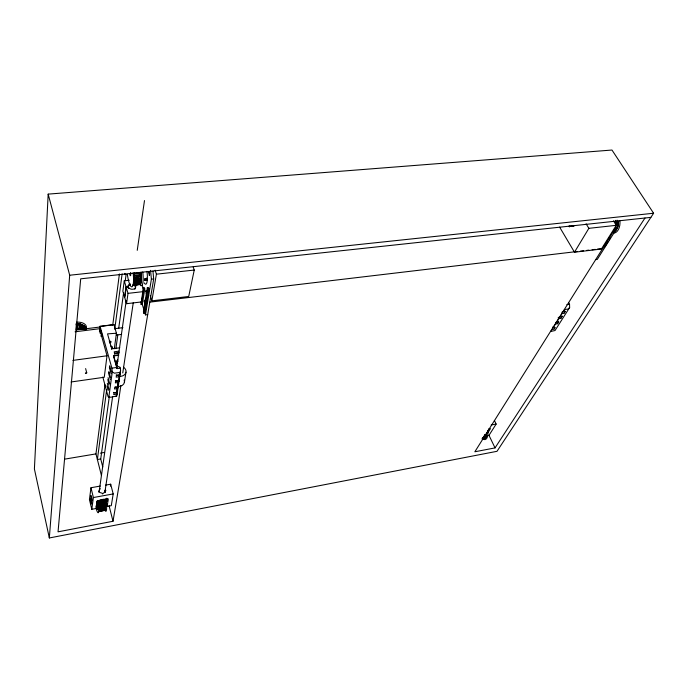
<?xml version="1.0" encoding="UTF-8"?>
<svg xmlns="http://www.w3.org/2000/svg" width="688" height="688" viewBox="0 0 688 688"><rect width="100%" height="100%" fill="white"/><g stroke="black" fill="none" stroke-linecap="round" stroke-linejoin="round"><path stroke-width="1.03" d="M99.665 506.832L99.622 506.153L105.212 505.009L105.298 508.355L99.708 509.361L99.665 506.858L105.273 505.792L104.757 501.182M99.726 508.398L105.324 507.348L105.316 508.002M144.274 301.636L144.514 300.183L144.824 303.417L144.274 301.636L145.761 301.464M99.605 506.024L99.433 504.295L105.04 503.22L104.929 502.335L99.33 503.435L99.433 504.261M99.442 511.124C99.192 507.899 102.865 510.238 105.307 508.294M486.631 432.511L486.124 436.648L483.587 437.129C488.334 435.538 485.04 438.824 482.4 438.041C488.231 436.321 485.332 438.806 482.193 438.626M85.561 329.096L85.114 326.92M75.972 323.91C77.873 323.05 78.724 324.856 80.006 324.005M99.726 508.948L99.726 508.707M78.896 323.902L80.118 329.053L81.253 328.761M141.186 273.196L134.306 273.936M617.489 227.539L617.231 226.636L617.824 226.472M99.545 510.797L105.049 510.023L105.298 508.398M486.605 434.317L484.902 434.704L486.605 434.377M139.845 283.791L139.406 284.479M134.048 283.929L133.936 283.095M140.877 283.164L140.816 282.725M105.298 506.368L99.691 507.237M48.177 194.119L34.4 468.984L49.338 537.964L496.994 451.311L653.6 213.237L611.976 150.036L48.177 194.119L69.686 275.226L49.338 537.964M134.538 277.169L134.186 272.852M104.954 510.212L98.986 511.519M141.41 276.413L141.332 274.994M569.002 226.042L569.475 226.928L569.716 225.999M134.151 281.736L134.022 284.006L132.982 285.339L140.472 284.084M133.764 284.651L133.678 283.826M140.98 281.048L141.117 282.192M140.507 283.06L140.584 283.886L141.41 279.405L141.066 272.113M99.442 331.564L100.061 326.267L113.976 324.616L116.427 333.241L114.328 348.721M614.737 230.85C614.883 231.839 617.299 229.207 616.801 228.313M107.319 383.285L108.962 389.374M107.818 379.535L108.953 384.919M108.068 377.652L109.727 383.766M108.885 371.468L110.562 377.609M109.659 365.681L111.353 371.838M486.459 435.418L484.773 435.719L486.45 435.452M99.579 328.709L107.018 355.782L104.258 377.256L71.01 381.986M100.31 486.055L90.971 487.732L89.431 499.591L91.796 509.309L95.993 508.527L97.06 500.959L108.317 498.886L107.139 506.445L111.293 505.671L113.193 493.924L110.691 484.197L105.505 485.126M101.437 475.554L95.95 453.891L104.972 384.687M112.746 325.063L119.411 273.962M106.709 389.485L97.378 459.515L100.723 458.948L109.332 396.391M114.767 329.002L122.12 273.833M91.796 509.309L93.379 497.544L90.971 487.732M102.822 377.058L108.05 396.52L108.824 397.182L111.052 397.182L116.857 395.944L120.581 370.548L120.34 368.149L117.02 368.613L113.494 355.963L113.563 355.472L118.594 354.793M124.27 280.824L122.851 291.222L124.588 297.087L126.033 286.724L124.27 280.824L129.258 280.274M108.824 397.182L112.29 371.89L111.912 368.149L100.061 326.267M114.672 354.165L114.242 351.783L118.964 351.147M134.547 277.565L141.418 276.739M115.902 348.678L117.794 334.893M118.671 328.529L123.634 292.477M125.242 280.816L126.11 274.452M134.728 284.634A3.801 2.855 8.7 0 1 134.177 288.9A3.801 2.855 8.7 0 1 128.647 287.55L126.239 287.421L124.795 297.784L126.54 303.7L141.444 301.946L143.216 287.687L144.334 287.567L144.764 288.96L142.296 304.423L144.248 310.821M99.235 491.069L112.643 396.434M117.012 365.595L126.205 300.725M126.54 303.7L128.02 293.363L126.239 287.421M137.239 250.329L144.489 200.569M116.023 396.434L117.149 393.166L117.424 391.326L116.805 391.283M116.349 394.172L113.701 394.568L113.967 392.719L116.616 392.323L117.158 388.608L117.966 387.602L118.241 385.736L117.622 385.693M117.158 388.608L114.5 389.004L114.767 387.129L117.433 386.742L118.052 382.494L118.861 381.487L119.144 379.587L118.517 379.552M118.052 382.494L115.369 382.889L115.644 380.989L118.327 380.602L119.987 373.833L119.17 374.848L116.461 375.235L116.186 377.162L118.886 376.775M119.17 374.848L120.581 370.548M116.642 394.516L116.943 392.47M117.235 390.423L117.691 387.361M117.983 385.314L118.284 383.268M119.334 376.112L119.635 374.066M104.825 492.668L120.882 385.486M122.765 372.913L133.274 302.711M105.298 492.298L105.617 490.191L104.946 490.312M99.717 507.976L105.316 506.944L105.298 506.316M124.425 382.296L125.981 372.165M104.86 510.341L98.84 511.442M99.648 510.212L105.238 509.103L99.588 510.573M110.381 486.167L110.691 484.197M485.926 437.147L483.389 437.62L485.9 437.181M134.272 282.957L134.461 275.742M141.006 301.654L141.186 304.552L142.296 304.423M141.186 304.552L143.646 289.089L143.216 287.687M486.562 434.739L484.868 435.083M147.352 287.67L143.422 311.87L143.844 313.272L144.953 313.135L148.935 288.96L148.488 287.55L147.352 287.67L147.8 289.089L143.844 313.272M147.705 314.622L145.486 314.898L151.394 279.199L150.552 270.332M650.882 217.374L80.702 278.821L58.041 531.833L113.013 521.272L153.691 278.95L152.951 271.072M193.199 267.021L194.248 270.057L188.71 296.485L151.859 300.837L156.391 274.185L155.118 270.195M147 279.887L146.406 278.683L145.288 278.803L144.325 280.179L145.013 280.566L147 279.887L146.424 278.038M77.305 323.824L77.71 324.323L78.544 323.85M616.319 229.783L616.233 229.431M81.433 329.182L80.324 324.091L78.836 323.867M616.955 228.743C619.097 227.272 617.506 218.621 618.271 221.768M80.307 324.16L80.384 324.641L81.347 324.315M618.288 223.29L617.815 222.62L618.288 222.061M486.545 434.816L484.868 435.108M104.989 510.161L98.573 511.158M82.844 329.242L81.476 324.624M85.467 327.789L84.942 328.056M618.082 225.122L617.54 225.466L617.893 226.214M134.28 274.065L134.435 275.398M559.619 227.092L574.48 252.212L588.859 228.33L616.267 225.329L613.455 220.865M141.178 273.282L141.315 274.658M616.267 225.329L601.389 249.022L574.48 252.212M615.493 220.349L615.674 227.84L474.849 451.775L495.033 447.897L644.991 218.01M604.477 247.259L608.14 241.428M609.19 239.768L610.239 238.1M487.594 433.165L490.441 428.65L488.549 428.994M617.11 220.169L617.291 227.668L597.261 259.428L595.688 259.625M568.494 302.436L569.544 304.268L569.647 307.459L555.027 330.532L550.839 331.435L552.146 329.363L554.064 329.079L555.13 327.385L553.212 327.669L555.362 324.254L557.719 323.403A8.824 6.08 29.7 0 0 558.278 321.975M557.28 323.979L558.802 321.692M558.364 322.268L556.437 322.543L558.88 318.664L560.806 318.389L562.345 316.076M561.907 316.652L559.972 316.927L562.165 313.436L564.108 313.16L565.218 311.406L563.274 311.681L564.642 309.514L568.297 308.998L569.647 307.459M494.38 420.454L496.143 424.066L489.03 435.289L486.932 435.676M76.66 328.735L76.342 329.182M134.392 282.037L141.178 281.143M85.544 328.769L84.916 328.993M554.064 329.079L554.494 328.503A8.772 6.08 29.8 0 0 554.846 327.815M564.108 313.16L564.547 312.584A8.935 6.089 29.6 0 0 565.106 311.157M560.806 318.389L561.245 317.813A8.884 6.089 29.6 0 0 561.812 316.385M116.616 392.323L117.424 391.326M117.433 386.742L118.241 385.736M118.327 380.602L119.144 379.587M484.395 438.746L485.083 438.299L482.529 438.806M77.004 323.842L76.162 324.366M78.251 328.597L77.116 328.959L76.05 324.908M485.031 438.359L482.675 438.617M615.579 230.652L615.493 230.084M83.033 329.191C79.068 327.325 77.211 331.969 77.391 323.91M133.36 285.185L133.18 284.488M134.435 275.845L141.332 275.08M82.268 329.234L81.261 324.315M134.229 283.164L141.023 282.347M80.272 324.057L83.42 325.218L84.916 327.075M84.28 326.344L85.286 329.027M484.902 438.462L482.357 438.944M614.47 231.512L614.023 231.727M82.543 324.753L81.64 325.02M113.976 324.624L100.431 326.49M84.4 325.992L83.566 326.129M483.69 436.82L486.253 436.287L483.698 436.811M482.985 438.29L485.522 437.809L482.365 438.402M482.443 439.064L484.593 438.66L482.245 439.15L484.343 438.763L482.985 438.746M99.717 509L105.316 507.839M99.33 503.435L99.253 502.902L104.86 501.862L104.395 499.135L102.529 499.479M99.571 505.585C108.119 504.82 106.184 502.429 99.485 504.725M99.253 502.902L99.038 501.526L104.653 500.554M99.124 502.068L104.722 500.959M93.379 497.544L113.193 493.924M491.163 424.978L496.143 424.066M64.646 459.145L95.95 453.891M100.345 453.151L104.585 452.437M76.015 328.838L79.799 328.606M119.514 372.466L114.406 373.188L112.29 371.89M85.071 326.843L84.297 326.843M111.912 368.149L116.9 367.452L117.02 368.613M566.869 304.646L569.544 304.268M113.494 355.963L118.792 355.249M114.397 353.168L118.972 352.557M114.75 353.598L118.981 353.03M72.928 360.383L107.018 355.782M119.746 347.801L111.723 348.868L107.543 333.869L116.427 333.241M116.332 335.056L121.656 334.377M75.087 331.788L100.156 328.64M114.406 328.735L122.92 327.66M75.981 330.008L100.5 326.946M149.803 302.135L577.155 251.516M580.354 251.137L583.544 250.759M586.744 250.38L588.876 250.131M592.076 249.753L595.275 249.374M597.399 249.116L602.731 248.488M144.282 300.544L145.761 300.364M143.646 289.089L144.764 288.96M147.8 289.089L148.935 288.96M128.02 293.363L143.078 291.643M133.764 284.574L140.593 283.817M126.033 286.724L128.2 286.079A3.801 2.855 8.7 0 1 130.195 283.774M134.504 280.179L141.401 279.629M151.394 279.199L153.691 278.95M615.674 227.84L617.291 227.668M141.289 280.91L141.212 279.706L134.263 280.627L134.435 281.667L141.289 281.005M134.272 282.863L141.117 282.106M134.048 283.843L140.885 283.078M616.345 222.344L618.263 222.138M134.418 275.303L141.289 274.555M616.353 223.419L618.263 223.213M616.328 223.858C620.524 223.419 616.5 223.359 618.159 224.787M156.391 274.185L194.248 270.057M134.521 277.066L141.393 276.318M134.504 278.58L141.436 278.09M569.759 226.335L573.904 225.888M134.16 273.411L141.143 272.844M569.75 226.507L573.887 226.06M616.328 221.897L618.245 221.691M69.686 275.226L653.6 213.237M84.934 327.643L85.415 327.617M141.384 276.817L141.427 277.986M85.579 328.537L85.011 328.503M117.966 387.602L117.347 387.568A7.895 6.355 6.3 0 1 115.412 387.146M117.149 393.166L116.539 393.132A7.843 6.338 6.1 0 1 113.709 392.366M118.861 381.487L118.241 381.453A7.955 6.373 6.5 0 1 115.369 380.67M119.703 375.76L119.076 375.725A8.007 6.39 6.7 0 1 116.186 374.943M134.53 279.182L141.272 278.296L141.393 279.526M86.714 372.75L85.381 373.197L86.765 372.948L85.63 368.587M111.086 373.765L109.401 367.616A10.544 8.411 6.7 0 1 109.693 366.592M110.304 379.509L108.635 373.378A10.466 8.385 6.5 0 1 108.919 372.363M586.099 223.806L588.859 228.33M489.048 435.452L495.033 447.897M145.555 278.623L146.123 280.446M150.276 295.771L151.859 300.837M144.446 278.743L145.013 280.566M142.124 284.806L143.577 289.528M144.953 313.135L145.486 314.898M133.885 283.791L140.748 283.129M120.34 368.149L119.858 367.117A4.928 3.913 6.8 0 1 116.805 360.701L117.123 360.426A4.928 3.913 6.8 0 1 117.854 359.953M113.563 355.472L116.9 367.452M106.967 385.951L108.197 390.5M85.364 327.583L85.862 329.475M85.097 326.981L85.604 328.873M84.959 326.74L85.716 329.578M84.332 325.974L85.08 328.812M83.755 325.484L84.762 329.277M84.495 329.096C83.91 324.168 80.358 323.36 84.039 329.638M82.457 324.745L83.712 329.492M79.911 324.022L81.167 328.769M78.458 323.867L79.705 328.623M76.918 323.867L78.165 328.623M76.084 326.869L76.583 328.769M100.723 458.948L102.761 466.954M140.025 283.826L140.146 284.385M105.617 490.191L105.771 490.802L104.963 490.948L104.55 492.212L102.503 493.95L102.34 493.313L98.711 492.083L98.556 491.473L99.227 491.344A2.924 2.528 1.5 0 1 100.422 488.747M109.057 505.646L113.013 521.272M107.139 506.445L106.528 504.02A2.804 0.473 81 0 0 106.004 499.798M99.029 501.483C97.447 499.866 105.35 498.422 104.636 500.451M140.447 283.774L133.627 284.54M124.846 273.428L124.829 274.581L124.554 273.403M140.206 283.809C140.636 284.505 133.059 286.698 133.377 284.445M619.871 220.53A11.309 7.035 85.7 0 1 613.412 233.112M487.646 430.37A8.935 4.36 78.5 0 1 482.623 438.781M562.707 311.483A6.785 4.627 29.6 0 1 561.907 312.352M552.954 326.895A6.665 4.618 29.8 0 1 552.688 327.411M555.895 322.311A6.708 4.618 29.7 0 1 555.543 322.775M559.413 316.712A6.751 4.627 29.6 0 1 559.06 317.177M558.622 317.581A6.751 4.627 29.6 0 1 558.097 317.916M142.751 271.915A13.519 3.044 83.1 0 1 139.759 284.402M133.111 272.947A13.562 2.941 83.1 0 1 131.907 286.853A13.562 2.941 83.1 0 1 127.357 274.374M130.539 272.534A2.331 0.507 83.1 0 1 130.548 275.673A2.331 0.507 83.1 0 1 129.688 273.6M105.642 498.981A10.277 1.729 81 0 1 106.571 509.301A10.277 1.729 81 0 1 104.8 510.083M105.582 500.967A7.912 1.333 81 0 1 105.866 503.143M98.057 508.26A7.929 1.29 81 0 1 97.335 505.68M97.223 505.181A7.929 1.29 81 0 1 96.647 501.991M98.711 509.034A7.043 1.152 81 0 1 96.827 502.266M97.928 500.4A10.303 1.668 81.1 0 1 98.711 511.967A10.303 1.668 81.1 0 1 96.071 508.208M97.455 500.838A7.052 1.144 81.1 0 1 98.031 509.051A7.052 1.144 81.1 0 1 96.122 505.998M133.868 285.185A3.698 2.786 8.7 0 1 134.771 289.261M128.682 288.625A3.698 2.786 8.7 0 1 130.342 284.729M146.965 271.356A12.006 2.743 83.1 0 1 146.974 282.235A12.006 2.743 83.1 0 1 144.248 282.888M106.812 498.181A2.743 0.464 81 0 1 106.864 501.217A2.743 0.464 81 0 1 105.978 498.86M107.706 500.941A2.743 0.473 81 0 1 107.01 498.671M76.239 329.062A12.092 6.906 -13.6 0 1 83.368 329.251M76.721 322.139A12.04 6.94 -13.4 0 1 86.275 329.088M100.895 336.148A3.277 0.611 82.4 0 1 100.801 335.864M100.336 333.413A3.277 0.611 82.4 0 1 100.973 330.988A3.277 0.611 82.4 0 1 101.661 336.527M123.47 367.229A6.441 5.143 6.6 0 1 125.698 373.111A6.441 5.143 6.6 0 1 119.514 376.345M124.201 380.06A6.364 5.117 6.3 0 1 118.035 386.467M110.794 346.107A3.354 1.883 -14.9 0 1 111.43 349.169M109.263 341.386A1.41 0.791 -14.9 0 1 111.06 341.747A1.41 0.791 -14.9 0 1 109.581 342.908M100.267 333.284A3.354 0.628 82.4 0 1 100.895 330.825A3.354 0.628 82.4 0 1 101.669 336.346M116.616 363.359A8.007 6.39 6.7 0 1 117.553 363.126M115.575 364.253A4.919 3.913 6.8 0 1 118.052 361.234M145.822 291.033L146.363 293.931L146.604 292.443L146.054 290.654L145.822 291.033M148.797 272.603L149.356 275.553L149.606 274.013L149.038 272.207L148.797 272.603M486.39 435.762L483.845 436.261L486.39 435.762M90.412 499.402A2.761 0.439 81.1 0 0 91.306 503.977A2.761 0.439 81.1 0 0 91.341 500.666A2.761 0.439 81.1 0 0 90.412 499.402M90.825 496.28A2.769 0.439 81.1 0 0 91.719 500.873A2.769 0.439 81.1 0 0 91.753 497.544A2.769 0.439 81.1 0 0 90.825 496.28"/></g></svg>
